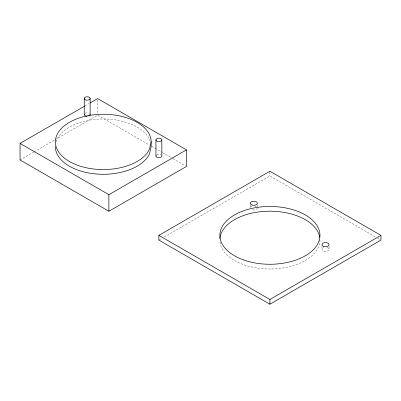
<?xml version="1.0" encoding="UTF-8"?>
<svg xmlns="http://www.w3.org/2000/svg" width="401" height="401" viewBox="0 0 401 401"><rect width="100%" height="100%" fill="white"/><g stroke="black" fill="none" stroke-linecap="round" stroke-linejoin="round"><path stroke-width="0.3" stroke-dasharray="2 1.5" d="M85.162 105.804L88.962 103.613M20.05 159.954L33.614 152.124M34.16 151.809L54.777 139.904M55.318 139.593L97.644 115.157L149.643 145.177M158.856 240.094L162.109 238.219M164.275 236.966L269.903 175.984L375.531 236.966M377.702 238.219L380.95 240.094M151.814 146.43L162.104 152.37M162.646 152.686L172.395 158.315M172.936 158.626L185.397 165.819M329.071 246.42L329.071 249.372M322.003 246.42L322.003 249.372M319.938 239.818L319.938 241.001A50.06 28.902 0 0 1 269.903 268.996A50.06 28.902 0 0 1 219.873 241.001M269.903 171.844L269.903 175.984M257.362 205.016L257.362 206.791M250.294 205.016L250.294 207.974A3.534 2.04 0 0 1 252.74 206.034M97.644 99.824L97.644 113.929M257.362 207.974A3.534 2.04 0 0 1 255.181 209.858A3.534 2.04 0 0 1 251.332 209.417M254.921 206.034A3.534 2.04 0 0 1 256.329 206.53M327.141 247.557A3.534 2.04 0 0 1 328.284 250.66A3.534 2.04 0 0 1 322.79 250.66A3.534 2.04 0 0 1 323.933 247.557M56.095 141.834A47.899 27.654 0 0 1 103.268 118.987A47.899 27.654 0 0 1 150.435 141.834M156.816 154.721A2.942 1.699 0 0 1 160.981 154.721M85.107 113.323A2.942 1.699 0 0 1 89.273 113.323"/><path stroke-width="0.6" d="M151.162 141.914L149.533 149.072A47.899 27.654 0 0 1 72.476 163.097A47.899 27.654 0 0 1 83.022 116.851A47.899 27.654 0 0 1 151.162 141.914L151.162 146.641L149.533 153.799A47.899 27.654 0 0 1 97.012 174.059A47.899 27.654 0 0 1 55.368 146.641M90.045 102.987L97.644 98.601L186.48 149.889L186.48 166.445L108.887 211.242L20.05 159.954L20.05 143.398L84.621 106.12M20.05 143.398L108.887 194.685L186.48 149.889M158.856 235.367L269.903 171.252L380.95 235.367L380.95 240.094L269.903 304.204L158.856 240.094L158.856 235.367L269.903 299.477L380.95 235.367M269.903 299.477L269.903 304.204M161.844 139.894A2.942 1.699 0 0 1 157.428 141.368A2.942 1.699 0 0 1 157.428 138.42A2.942 1.699 0 0 1 161.844 139.894L161.844 155.924A2.942 1.699 0 0 1 158.515 157.608A2.942 1.699 0 0 1 156.054 155.483M155.954 139.894L155.954 155.924M108.887 194.685L108.887 211.242M90.135 98.496A2.942 1.699 0 0 1 85.719 99.964A2.942 1.699 0 0 1 85.719 97.022A2.942 1.699 0 0 1 90.135 98.496L90.135 114.521M84.245 98.496L84.245 114.521M219.913 238.58A50.06 28.902 0 0 1 268.855 211.202A50.06 28.902 0 0 1 319.737 237.372M90.035 114.084A2.942 1.699 0 0 1 88.661 115.994M87.192 116.225A2.942 1.699 0 0 1 84.345 114.084M252.064 205.011A3.534 2.04 0 0 0 257.362 203.247A3.534 2.04 0 0 0 252.064 201.477A3.534 2.04 0 0 0 252.064 205.011M323.772 246.415A3.534 2.04 0 0 0 329.071 244.645A3.534 2.04 0 0 0 323.772 242.881A3.534 2.04 0 0 0 323.772 246.415M243.527 259.928A50.06 28.902 0 0 0 319.938 236.274A50.06 28.902 0 0 0 246.249 209.893A50.06 28.902 0 0 0 243.527 259.928"/></g></svg>
